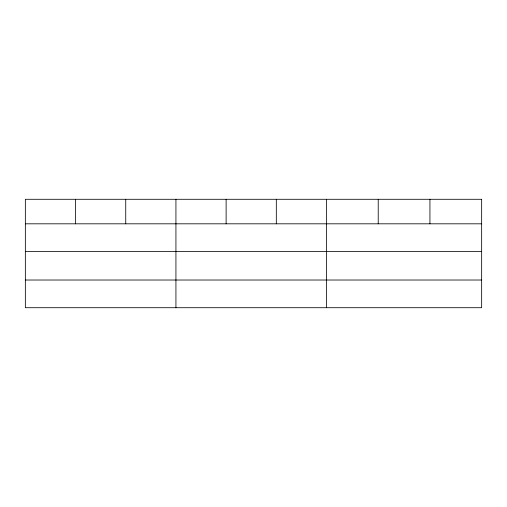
<?xml version="1.0" encoding="UTF-8"?>
<svg xmlns="http://www.w3.org/2000/svg" width="507" height="507" viewBox="0 0 507 507"><rect width="100%" height="100%" fill="white"/><g stroke="black" fill="none" stroke-linecap="round" stroke-linejoin="round"><path stroke-width="0.76" d="M25.35 223.815L481.65 223.815M25.35 251.497L481.65 251.497M25.35 280.022L481.65 280.022M429.936 199.289L429.936 223.815M378.222 199.289L378.222 223.815M326.508 199.289L326.508 307.711M276.315 199.289L276.315 223.815M226.122 199.289L226.122 223.815M175.929 199.289L175.929 307.711M125.736 199.289L125.736 223.815M75.543 199.289L75.543 223.815M481.65 199.289L25.35 199.289L25.35 307.711L481.65 307.711L481.65 199.289"/></g></svg>
